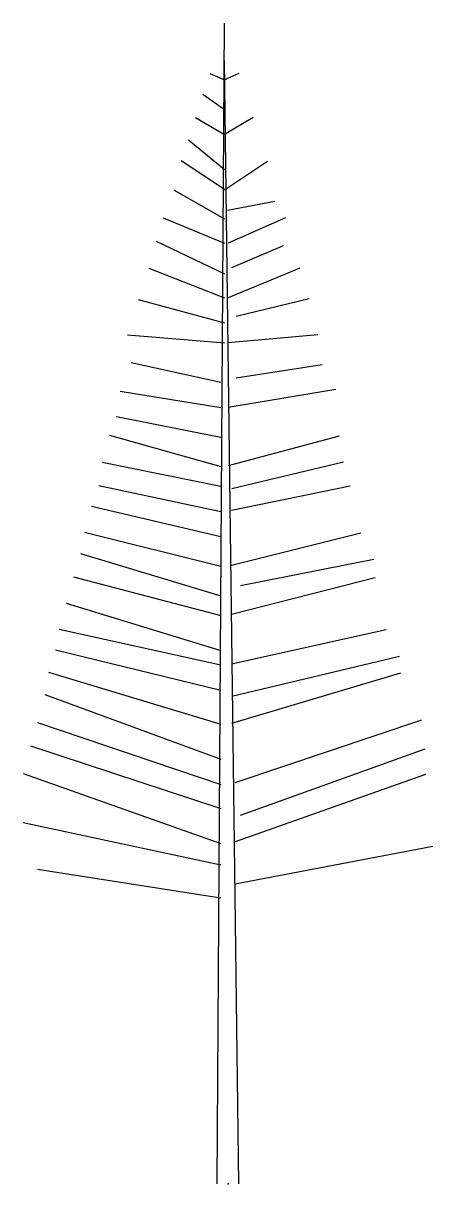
# Model space of a CAD drawing. Extents: x 314313 to 314669, y 71123 to 72133.
import ezdxf

# ---------------------------------------------------------------- set-up
doc = ezdxf.new("R2010")
doc.units = 0
doc.header["$MEASUREMENT"] = 0
doc.layers.get('0').update_dxf_attribs({"linetype": 'CONTINUOUS'})
doc.layers.add('FRAME', color=1, linetype='CONTINUOUS')

msp = doc.modelspace()

# ---------------------------------------------------------------- linework, layer by layer
at = {"color": 7, "linetype": 'CONTINUOUS'}
for p, q in [((314481.6, 71123), (314487.8, 72133.2)), ((314500.3, 71123), (314487.8, 72100.4)), ((314475.3, 72089.4), (314487.8, 72084)), ((314500.3, 72089.4), (314487.8, 72084)), ((314469.1, 72071.5), (314487.8, 72058.2)), ((314462.8, 72051.2), (314487.8, 72036.3)), ((314512.8, 72051.2), (314487.8, 72036.3)), ((314456.6, 72031.6), (314487.8, 72005.9)), ((314450.3, 72013.7), (314487.8, 71988.7)), ((314525.3, 72012.9), (314487.8, 71987.9)), ((314444.1, 71987.9), (314487.8, 71962.9)), ((314490.6, 71970.6), (314531.7, 71978.3)), ((314434.7, 71963.7), (314487.8, 71941.8)), ((314541, 71963.7), (314491, 71941.8)), ((314428.5, 71943.4), (314487.8, 71915.2)), ((314494.4, 71920.6), (314539.2, 71939.8)), ((314422.2, 71919.9), (314487.8, 71894.1)), ((314553.5, 71919.9), (314491, 71894.1)), ((314498.1, 71878.3), (314561.6, 71893.7)), ((314412.8, 71892.6), (314487.8, 71872.3)), ((314403.5, 71862.1), (314487.8, 71855.1)), ((314569.1, 71862.1), (314491, 71855.1)), ((314406.6, 71837.9), (314484.7, 71820.7)), ((314498.1, 71824.5), (314572.8, 71836)), ((314397.2, 71812.9), (314484.7, 71798.8)), ((314584.7, 71814.4), (314491, 71798.8)), ((314394.1, 71791), (314484.7, 71773)), ((314387.8, 71774.6), (314484.7, 71747.3)), ((314587.8, 71773.8), (314491, 71748)), ((314494.4, 71728.3), (314591.5, 71751.4)), ((314381.6, 71751.2), (314484.7, 71730.1)), ((314378.5, 71730.9), (314484.7, 71708.2)), ((314597.2, 71730.1), (314494.1, 71709)), ((314372.2, 71712.9), (314484.7, 71686.3)), ((314366, 71690.2), (314484.7, 71660.5)), ((314606.6, 71689.4), (314494.1, 71661.3)), ((314362.8, 71671.5), (314484.7, 71634.8)), ((314501.8, 71643.8), (314617.7, 71666.8)), ((314356.6, 71651.2), (314484.7, 71617.6)), ((314619.1, 71650.4), (314494.1, 71618.4)), ((314350.3, 71628.5), (314484.7, 71587.1)), ((314344.1, 71605.9), (314484.7, 71574.6)), ((314628.5, 71605.1), (314494.1, 71575.4)), ((314341, 71587.9), (314484.7, 71552.7)), ((314494.4, 71547.6), (314640.1, 71582.2)), ((314334.7, 71568.4), (314484.7, 71523)), ((314641, 71567.6), (314494.1, 71523.8)), ((314331.6, 71548.8), (314484.7, 71492.6)), ((314325.3, 71524.6), (314484.7, 71470.7)), ((314497.2, 71472.3), (314659.7, 71526.9)), ((314319.1, 71504.3), (314484.7, 71449.6)), ((314501.8, 71443.8), (314662.5, 71501.5)), ((314312.8, 71480.1), (314484.7, 71419.1)), ((314662.8, 71479.3), (314497.2, 71420.7)), ((314484.7, 71400.4), (314312.8, 71437.1)), ((314497.2, 71384), (314669.1, 71416.8)), ((314484.7, 71371.5), (314325.3, 71396.5))]:
    msp.add_line(p, q, dxfattribs=at)
at = {"layer": 'FRAME', "linetype": 'CONTINUOUS'}
msp.add_point((314491, 71123), dxfattribs=at)

doc.saveas('drawing.dxf')
